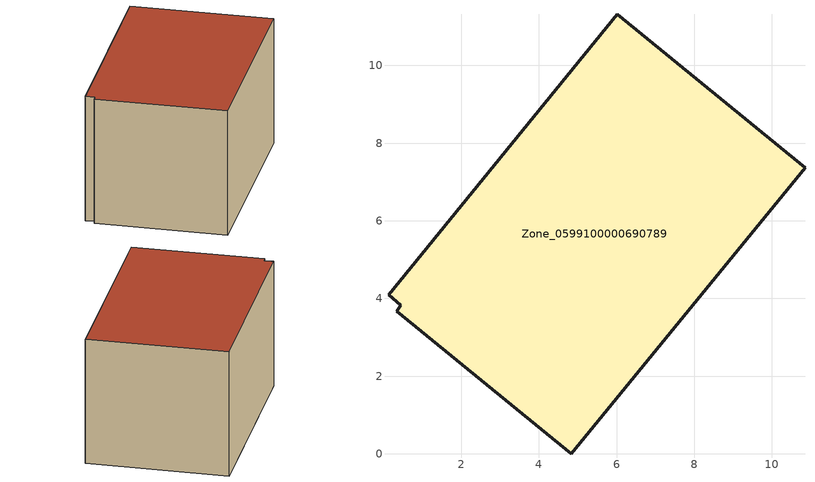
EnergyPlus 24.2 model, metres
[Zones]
Zone_0599100000690789
 floor ground (C_G): 0.33,3.67 0.44,3.82 0.12,4.09 6.02,11.32 10.85,7.37 4.83,0 z0
 wall outside (C_F): 4.83,0 10.85,7.37 6.02,11.32 0.12,4.09 0.44,3.82 0.33,3.67 4.83,0 z0:5.82
 roof outside (C_R): 0.44,3.82 0.33,3.67 4.83,0 10.85,7.37 6.02,11.32 0.12,4.09 z5.82
[BUILDING]
Pand.0599100000690789: North Axis=0; Terrain=City; Loads Convergence Tolerance Value=0.04; Temperature Convergence Tolerance Value=0.4; Solar Distribution=FullExterior; Maximum Number of Warmup Days=25; Minimum Number of Warmup Days=1
[Site:Location]
Rotterdam.The.Hague.AP_ZH_NLD Design_Conditions: Latitude=51.96; Longitude=4.45; Time Zone=1; Elevation=-4.5
[SITE:GROUNDTEMPERATURE:BUILDINGSURFACE]
18, 18, 18, 18, 18, 18, 18, 18, 18, 18, 18, 18
[MATERIAL] Thermal Absorptance=0.9; Solar Absorptance=0.7; Visible Absorptance=0.7
Name | Roughness | Thickness | Conductivity | Density | Specific Heat
G.TI.1946-1964 | MediumSmooth | 0.15 | 1 | 540 | 1210
F.TI.1946-1964 | Rough | 0.3 | 0.857143 | 1920 | 840
R.TI.1946-1964 | MediumRough | 0.2 | 0.277778 | 1500 | 1000
[CONSTRUCTION]
C_G: G.TI.1946-1964
C_F: F.TI.1946-1964
C_R: R.TI.1946-1964
[ZONE]
Zone_0599100000690789: Type=1; Multiplier=1; Ceiling Height=Autocalculate; Volume=Autocalculate; Floor Area=autocalculate; Part of Total Floor Area=Yes
[ZONEINFILTRATION:DESIGNFLOWRATE]
Infil_Zone_0599100000690789: Zone or ZoneList or Space or SpaceList=Zone_0599100000690789; Schedule=AlwaysOn; Design Flow Rate Calculation Method=Flow/Area; Flow Rate per Floor Area=0.003; Constant Term Coefficient=1; Temperature Term Coefficient=0; Velocity Term Coefficient=0; Velocity Squared Term Coefficient=0
[HVACTEMPLATE:ZONE:IDEALLOADSAIRSYSTEM]
Zone_0599100000690789: Maximum Heating Supply Air Temperature=50; Minimum Cooling Supply Air Temperature=13; Maximum Heating Supply Air Humidity Ratio=0.0156; Minimum Cooling Supply Air Humidity Ratio=0.0077; Heating Limit=NoLimit; Cooling Limit=NoLimit; Dehumidification Control Type=ConstantSensibleHeatRatio; Cooling Sensible Heat Ratio=0.7; Dehumidification Setpoint=60; Humidification Control Type=None; Humidification Setpoint=30; Outdoor Air Method=None; Outdoor Air Flow Rate per Person=0.00944; Outdoor Air Flow Rate per Zone Floor Area=0; Outdoor Air Flow Rate per Zone=0; Demand Controlled Ventilation Type=None; Outdoor Air Economizer Type=NoEconomizer; Heat Recovery Type=None; Sensible Heat Recovery Effectiveness=0.7; Latent Heat Recovery Effectiveness=0.65
[ZONECONTROL:THERMOSTAT]
ThermostatControl_Zone_0599100000690789: Zone or ZoneList=Zone_0599100000690789; Control Type Schedule=DualSetpointControlType; Control 1=Thermostat_Zone_0599100000690789; Temperature Difference Between Cutout And Setpoint=0
[THERMOSTATSETPOINT:DUALSETPOINT]
Thermostat_Zone_0599100000690789: Heating Setpoint Temperature Schedule=HeatingSetpoint_Zone_0599100000690789; Cooling Setpoint Temperature Schedule=CoolingSetpoint_Zone_0599100000690789
[SCHEDULE:COMPACT]
HeatingSetpoint_Zone_0599100000690789: Through: 12/31, For: AllDays, Until: 24:00, 21
CoolingSetpoint_Zone_0599100000690789: Through: 12/31, For: AllDays, Until: 24:00, 24
DualSetpointControlType: Through: 12/31, For: AllDays, Until: 24:00, 4
AlwaysOn: Through: 12/31, For: AllDays, Until: 24:00, 1
